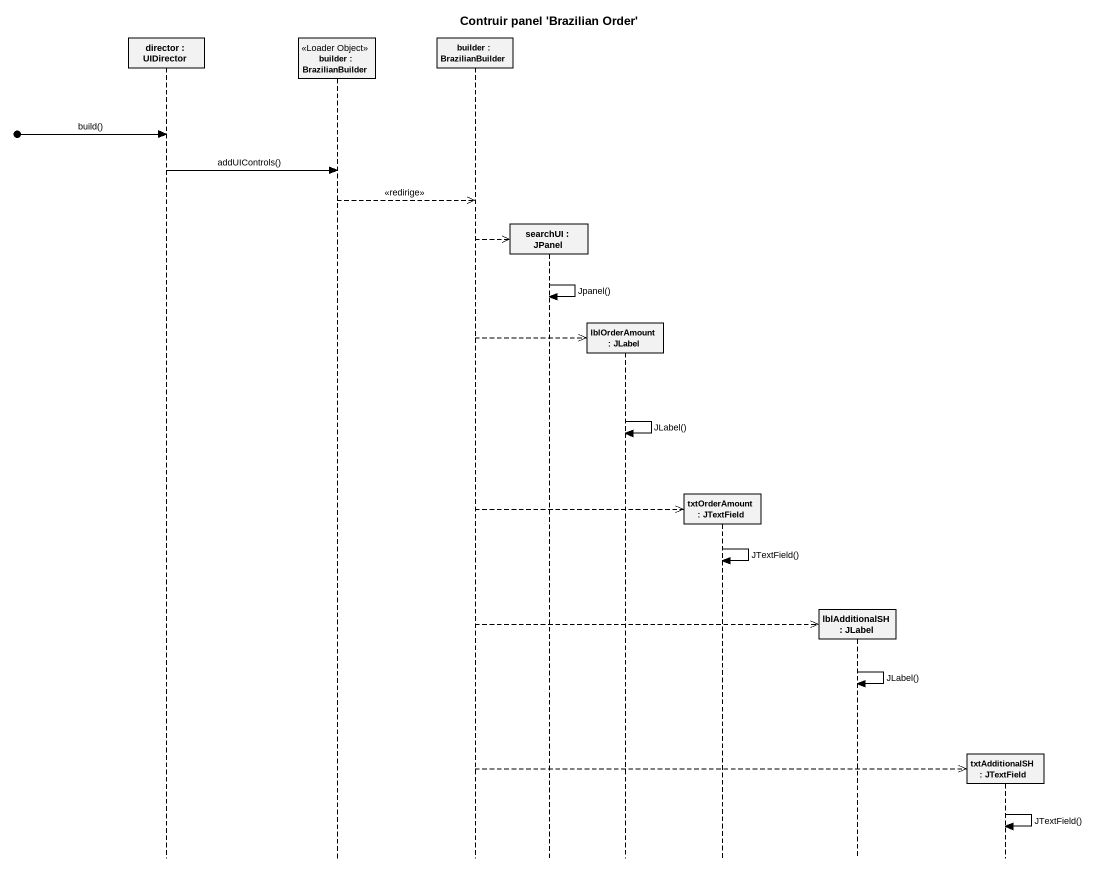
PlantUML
@startuml
title Contruir panel 'Brazilian Order'
hide footbox
participant "director : UIDirector" as director
participant "builder : BrazilianBuilder" as builder <<Loader Object>>
participant "builder : BrazilianBuilder" as builder_2
participant "searchUI : JPanel" as searchUI
participant "lblOrderAmount : JLabel" as lblOrderAmount
participant "txtOrderAmount : JTextField" as txtOrderAmount
participant "lblAdditionalSH : JLabel" as lblAdditionalSH
participant "txtAdditionalSH : JTextField" as txtAdditionalSH

[o-> director : build()
director -> builder : addUIControls()
builder -->> builder_2 : <<redirige>>
builder_2 -->> searchUI **
searchUI -> searchUI : Jpanel()
builder_2 -->> lblOrderAmount **
lblOrderAmount -> lblOrderAmount : JLabel()
builder_2 -->> txtOrderAmount **
txtOrderAmount -> txtOrderAmount : JTextField()
builder_2 -->> lblAdditionalSH **
lblAdditionalSH -> lblAdditionalSH : JLabel()
builder_2 -->> txtAdditionalSH **
txtAdditionalSH -> txtAdditionalSH : JTextField()
@enduml
